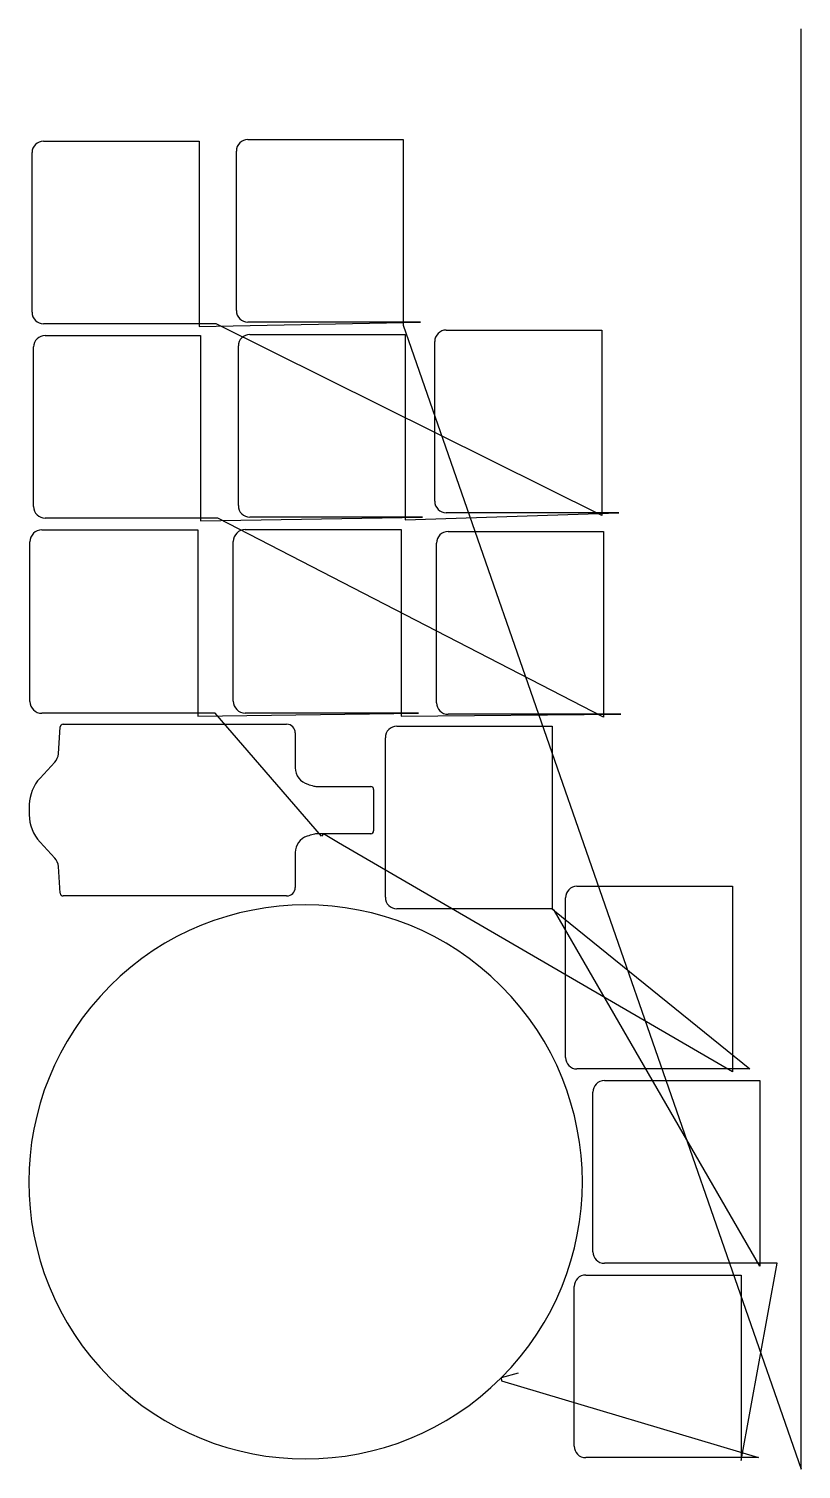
# Model space of a CAD drawing. Header units: metres. Extents: x 356 to 1697, y 0 to 2500.
import ezdxf

# ---------------------------------------------------------------- set-up
doc = ezdxf.new("R2010")
doc.units = ezdxf.units.M

msp = doc.modelspace()

# ---------------------------------------------------------------- linework, layer by layer
at = {"layer": 'TOOL_0'}
for p, q in [((1697.37, 2498.997), (1697.37, 2499.997)), ((1697.37, 0.997), (1697.37, 2498.997)), ((381.367, 2305.081), (651.367, 2305.081)), ((651.367, 2305.081), (651.367, 1988.081)), ((736.26, 2307.846), (1006.26, 2307.846)), ((1006.26, 2307.846), (1006.26, 1990.846)), ((361.367, 2008.081), (361.367, 2285.081)), ((716.26, 2010.846), (716.26, 2287.846)), ((651.367, 1988.081), (381.367, 1988.081)), ((651.367, 1983.081), (1036.26, 1990.846)), ((681.367, 1988.081), (651.367, 1988.081)), ((651.367, 1988.081), (651.367, 1983.081)), ((1350.817, 1655.071), (681.367, 1988.081)), ((1006.26, 1990.846), (736.26, 1990.846)), ((1036.26, 1990.846), (1006.26, 1990.846)), ((1006.26, 1990.846), (1006.26, 1985.846)), ((1006.26, 1985.846), (1697.37, -0.003)), ((1080.817, 1977.071), (1350.817, 1977.071)), ((1350.817, 1977.071), (1350.817, 1660.071)), ((384.123, 1967.739), (654.123, 1967.739)), ((654.123, 1967.739), (654.123, 1650.739)), ((739.706, 1969.467), (1009.706, 1969.467)), ((1009.706, 1969.467), (1009.706, 1652.467)), ((1060.817, 1680.071), (1060.817, 1957.071)), ((364.123, 1670.739), (364.123, 1947.739)), ((719.706, 1672.467), (719.706, 1949.467)), ((654.123, 1650.739), (384.123, 1650.739)), ((654.123, 1645.739), (1039.706, 1652.467)), ((684.123, 1650.739), (654.123, 1650.739)), ((654.123, 1650.739), (654.123, 1645.739)), ((1353.918, 1305.286), (684.123, 1650.739)), ((1009.706, 1652.467), (739.706, 1652.467)), ((1009.706, 1647.467), (1380.817, 1660.071)), ((1039.706, 1652.467), (1009.706, 1652.467)), ((1009.706, 1652.467), (1009.706, 1647.467)), ((1350.817, 1660.071), (1080.817, 1660.071)), ((1380.817, 1660.071), (1350.817, 1660.071)), ((1350.817, 1660.071), (1350.817, 1655.071)), ((378.61, 1630.505), (649.41, 1630.505)), ((649.41, 1630.505), (649.41, 1311.905)), ((731.781, 1630.85), (1002.581, 1630.85)), ((1002.581, 1630.85), (1002.581, 1312.25)), ((1083.918, 1627.286), (1353.918, 1627.286)), ((1353.918, 1627.286), (1353.918, 1310.286)), ((357.81, 1332.705), (357.81, 1609.705)), ((710.981, 1333.05), (710.981, 1610.05)), ((1063.918, 1330.286), (1063.918, 1607.286)), ((649.41, 1311.905), (378.61, 1311.905)), ((649.41, 1306.905), (1032.581, 1312.25)), ((679.41, 1311.905), (649.41, 1311.905)), ((649.41, 1311.905), (649.41, 1306.905)), ((864.195, 1098.75), (679.41, 1311.905)), ((1002.581, 1312.25), (731.781, 1312.25)), ((1032.581, 1312.25), (1002.581, 1312.25)), ((1002.581, 1312.25), (1002.581, 1307.25)), ((1002.581, 1307.25), (1383.918, 1310.286)), ((1353.918, 1310.286), (1083.918, 1310.286)), ((1383.918, 1310.286), (1353.918, 1310.286)), ((1353.918, 1310.286), (1353.918, 1305.286)), ((407.197, 1241.734), (410.449, 1288.236)), ((415.437, 1292.887), (803.581, 1292.887)), ((818.581, 1277.887), (818.581, 1217.57)), ((995.022, 1289.6), (1265.022, 1289.6)), ((1265.022, 1289.6), (1265.022, 972.6)), ((975.022, 992.6), (975.022, 1269.6)), ((375.219, 1199.407), (400.865, 1227.102)), ((857.797, 1184.887), (949.581, 1184.887)), ((954.581, 1179.887), (954.581, 1107.887)), ((867.75, 1102.888), (857.797, 1102.888)), ((867.75, 1102.887), (864.195, 1098.75)), ((893.823, 1086.863), (867.75, 1102.888)), ((949.581, 1102.887), (867.75, 1102.887)), ((400.865, 1060.672), (375.219, 1088.367)), ((1577.88, 689.707), (893.823, 1086.863)), ((818.581, 1070.205), (818.581, 1009.888)), ((410.449, 999.539), (407.197, 1046.04)), ((1307.88, 1011.707), (1577.88, 1011.707)), ((1577.88, 1011.707), (1577.88, 694.707)), ((803.581, 994.888), (415.437, 994.888)), ((1287.88, 714.707), (1287.88, 991.707)), ((1265.022, 972.6), (995.022, 972.6)), ((1268.557, 969.065), (1265.022, 972.6)), ((1265.022, 972.6), (1268.558, 969.064)), ((1625.428, 352.366), (1268.557, 969.065)), ((1268.558, 969.064), (1607.88, 694.707)), ((1577.88, 694.707), (1307.88, 694.707)), ((1607.88, 694.707), (1577.88, 694.707)), ((1577.88, 694.707), (1577.88, 689.707)), ((1335.428, 377.366), (1335.428, 654.366)), ((1355.428, 674.366), (1625.428, 674.366)), ((1625.428, 674.366), (1625.428, 357.366)), ((1625.428, 357.366), (1355.428, 357.366)), ((1593.04, 15.023), (1655.428, 357.366)), ((1655.428, 357.366), (1625.428, 357.366)), ((1625.428, 357.366), (1625.428, 352.366)), ((1323.04, 337.023), (1593.04, 337.023)), ((1593.04, 337.023), (1593.04, 20.023)), ((1303.04, 40.023), (1303.04, 317.023)), ((1205.961, 166.627), (1176.419, 158.668)), ((1176.42, 158.669), (1176.51, 153.598)), ((1176.51, 153.598), (1623.04, 20.023)), ((1593.04, 20.023), (1323.04, 20.023)), ((1623.04, 20.023), (1593.04, 20.023)), ((1593.04, 20.023), (1593.04, 15.023)), ((1697.37, -0.003), (1697.37, 0.997)), ((1697.37, 0.997), (1697.37, -0.003)), ((1697.37, -0.003), (1697.37, 0.997))]:
    msp.add_line(p, q, dxfattribs=at)
for centre, radius, start, end in [((381.367, 2285.081), 20, 90, 180), ((736.26, 2287.846), 20, 90, 180), ((381.367, 2008.081), 20, 180, 270), ((736.26, 2010.846), 20, 180, 270), ((1080.817, 1957.071), 20, 90, 180), ((384.123, 1947.739), 20, 90, 180), ((739.706, 1949.467), 20, 90, 180), ((1080.817, 1680.071), 20, 180, 270), ((384.123, 1670.739), 20, 180, 270), ((739.706, 1672.467), 20, 180, 270), ((378.61, 1609.705), 20.8, 90, 180), ((731.781, 1610.05), 20.8, 90, 180), ((1083.918, 1607.286), 20, 90, 180), ((378.61, 1332.705), 20.8, 180, 270), ((731.781, 1333.05), 20.8, 180, 270), ((1083.918, 1330.286), 20, 180, 270), ((415.449, 1287.874), 5.013, 90.137153, 175.859011), ((803.581, 1277.887), 15, 0, 90), ((995.022, 1269.6), 20, 90, 180), ((383.178, 1243.442), 24.08, 317.266939, 355.932523), ((848.581, 1217.57), 30, 180, 254.0003), ((426.648, 1151.818), 70.069, 137.220865, 178.637571), ((931.016, 1487.142), 311.891, 253.09295, 255.092628), ((857.871, 1214.488), 29.601, 256.139802, 269.856766), ((949.581, 1179.887), 5, 0, 90), ((1108.461, 1143.887), 751.923, 179.268699, 180.606479), ((426.58, 1135.928), 70, 180, 222.800116), ((929.184, 807.022), 305.245, 105.073222, 107.128798), ((857.797, 1073.888), 29, 90, 105.998858), ((949.581, 1107.887), 5, 270, 0), ((848.602, 1070.19), 30.021, 108.084297, 179.971372), ((383.178, 1044.332), 24.08, 4.067477, 42.733061), ((803.581, 1009.888), 15, 270, 0), ((1307.88, 991.707), 20, 90, 180), ((415.449, 999.901), 5.013, 184.140989, 269.862847), ((836.452, 498.583), 480.751, 315.004551, 135.004214), ((995.022, 992.6), 20, 180, 270), ((836.452, 498.584), 480.75, 135.004298, 315.004298), ((1307.88, 714.707), 20, 180, 270), ((1355.428, 654.366), 20, 90, 180), ((1355.428, 377.366), 20, 180, 270), ((1323.04, 317.023), 20, 90, 180), ((1323.04, 40.023), 20, 180, 270)]:
    msp.add_arc(centre, radius, start, end, dxfattribs=at)

doc.saveas('drawing.dxf')
